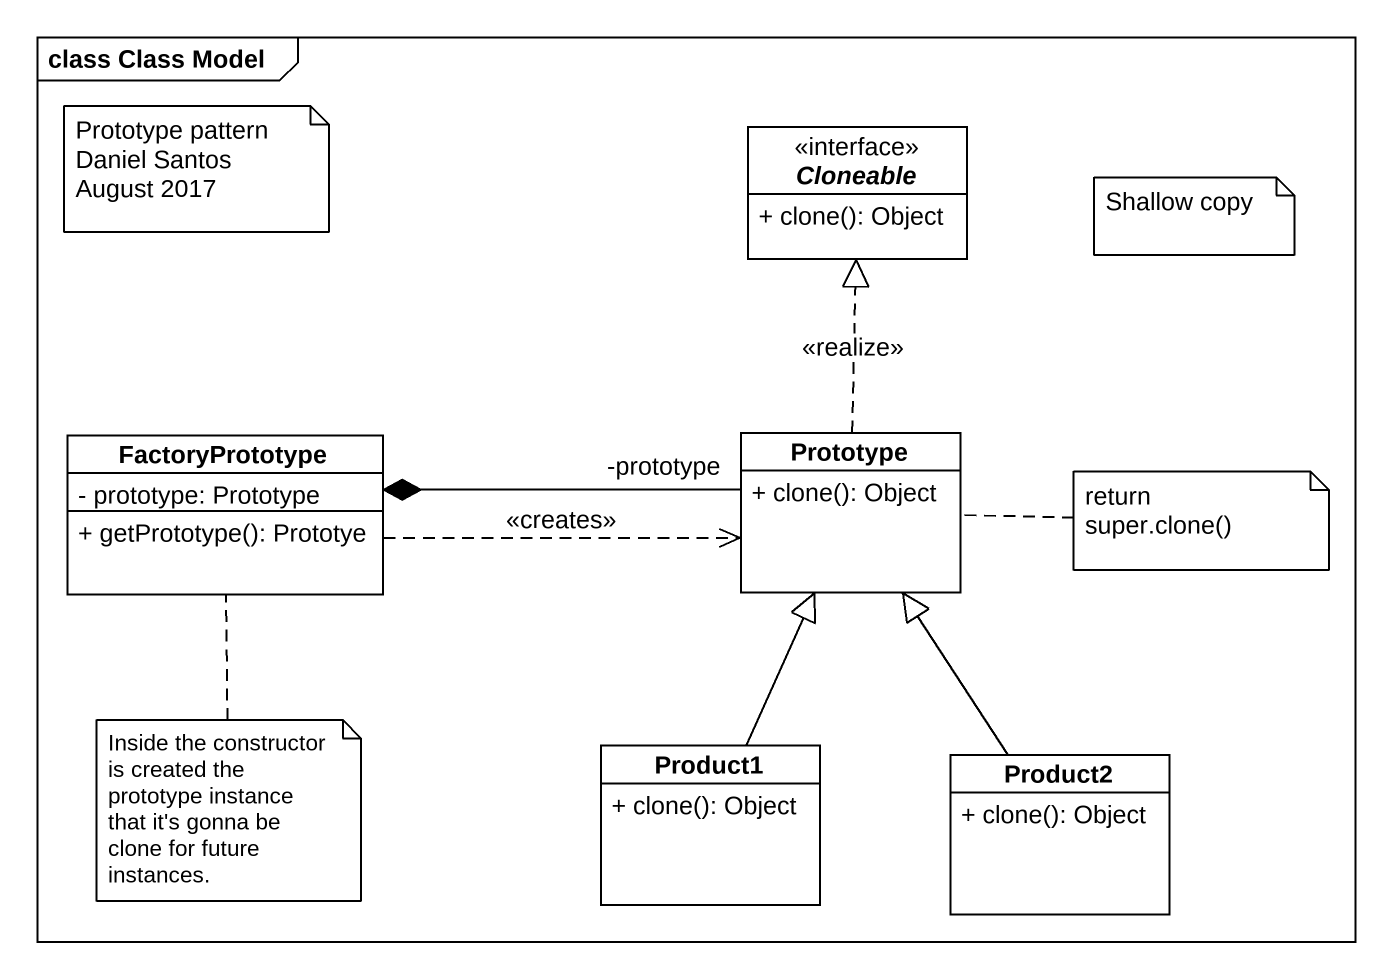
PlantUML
@startuml
mainframe class Class Model
hide circle
hide empty members
skinparam classAttributeIconSize 0
interface Cloneable {
  + clone(): Object
}
class FactoryPrototype {
  - prototype: Prototype
  + getPrototype(): Prototye
}
class Prototype {
  + clone(): Object
}
class Product1 {
  + clone(): Object
}
class Product2 {
  + clone(): Object
}
FactoryPrototype .right.> Prototype : <<creates>>
Prototype .up.|> Cloneable : <<realize>>
Prototype "-prototype" -left-* FactoryPrototype
Product1 -up-|> Prototype
Product2 -up-|> Prototype
note as N1
  Prototype pattern
  Daniel Santos
  August 2017
end note
note as N2
  Shallow copy
end note
note right of Prototype : return super.clone()
note bottom of FactoryPrototype : Inside the constructor is created the prototype instance that it's gonna be clone for future instances.
@enduml
